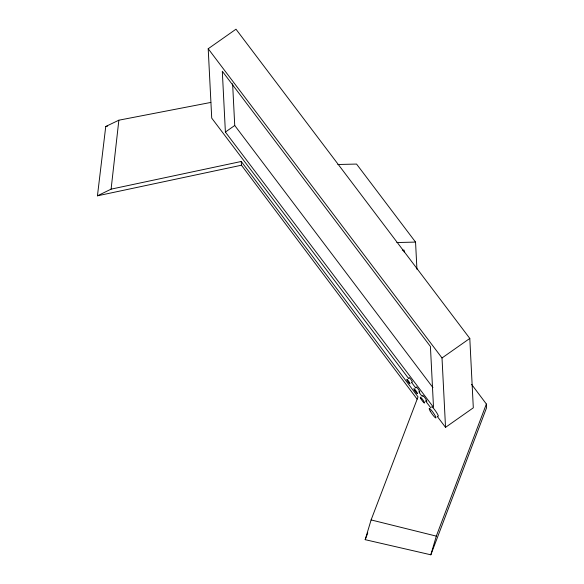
<?xml version="1.0" encoding="UTF-8"?>
<svg xmlns="http://www.w3.org/2000/svg" width="584" height="584" viewBox="0 0 584 584"><rect width="100%" height="100%" fill="white"/><g stroke="black" fill="none" stroke-linecap="round" stroke-linejoin="round"><path stroke-width="0.88" d="M118.859 120.195L105.748 126.494L97.44 195.822L111.099 189.143L118.859 120.195L210.809 102.434M111.099 189.143L241.265 161.483L418.034 396.864L371.103 519.928L365.19 539.674L430.846 554.8L436.314 536.127L486.37 404.033L471.602 384.367M430.846 554.8L486.56 407.771L486.37 404.033M365.19 539.674L367.774 532.893M408.676 378.6L211.722 118.114L208.203 48.742L235.987 29.2L469.799 338.435L473.31 407.814L445.534 427.349L437.277 416.436M225.387 132.057L222.307 71.248L430.423 346.494L433.503 407.311L225.387 132.057L234.732 125.487L232.614 83.731M445.534 427.349L442.015 357.977L469.799 338.435M97.44 195.822L241.455 165.221L417.129 399.142M105.748 126.494L107.536 126.151M337.815 164.498L356.554 164.067L415.553 242.097L416.932 269.253M396.813 242.528L415.553 242.097M402.325 250.164L404.091 250.164L404.179 251.974M371.103 519.928L436.314 536.127M208.203 48.742L442.015 357.977M234.732 125.487L432.963 387.666M411.421 382.243L415.823 388.061M419.122 392.426L421.874 396.061M425.729 401.157L430.678 407.705M241.265 161.483L241.455 165.221M431.525 407.07A5.774 0.847 54.9 0 1 435.722 411.224A5.774 0.847 54.9 0 1 437.898 416.224M422.904 396.492A3.621 0.533 54.9 0 1 424.67 397.47A3.621 0.533 54.9 0 1 426.59 401.361M426.262 401.12A3.621 0.533 54.9 0 1 425.831 400.69M416.246 387.426A3.081 0.453 54.9 0 1 417.326 387.929A3.081 0.453 54.9 0 1 419.604 391.346A3.081 0.453 54.9 0 1 418.925 391.441M409.143 378.016A2.774 0.409 54.9 0 1 410.88 379.447A2.774 0.409 54.9 0 1 412.136 382.14M407.252 380.542A2.774 0.409 54.9 0 0 409.961 383.812A2.774 0.409 54.9 0 0 407.917 380.264A2.774 0.409 54.9 0 0 407.252 380.542M414.399 390.061A3.081 0.453 54.9 0 0 417.414 393.689A3.081 0.453 54.9 0 0 415.144 389.747A3.081 0.453 54.9 0 0 414.399 390.061M430.24 411.121A5.774 0.847 54.9 0 0 435.883 417.932A5.774 0.847 54.9 0 0 431.634 410.537A5.774 0.847 54.9 0 0 430.24 411.121M420.925 398.777A3.621 0.533 54.9 0 0 424.459 403.048A3.621 0.533 54.9 0 0 421.794 398.412A3.621 0.533 54.9 0 0 420.925 398.777"/></g></svg>
